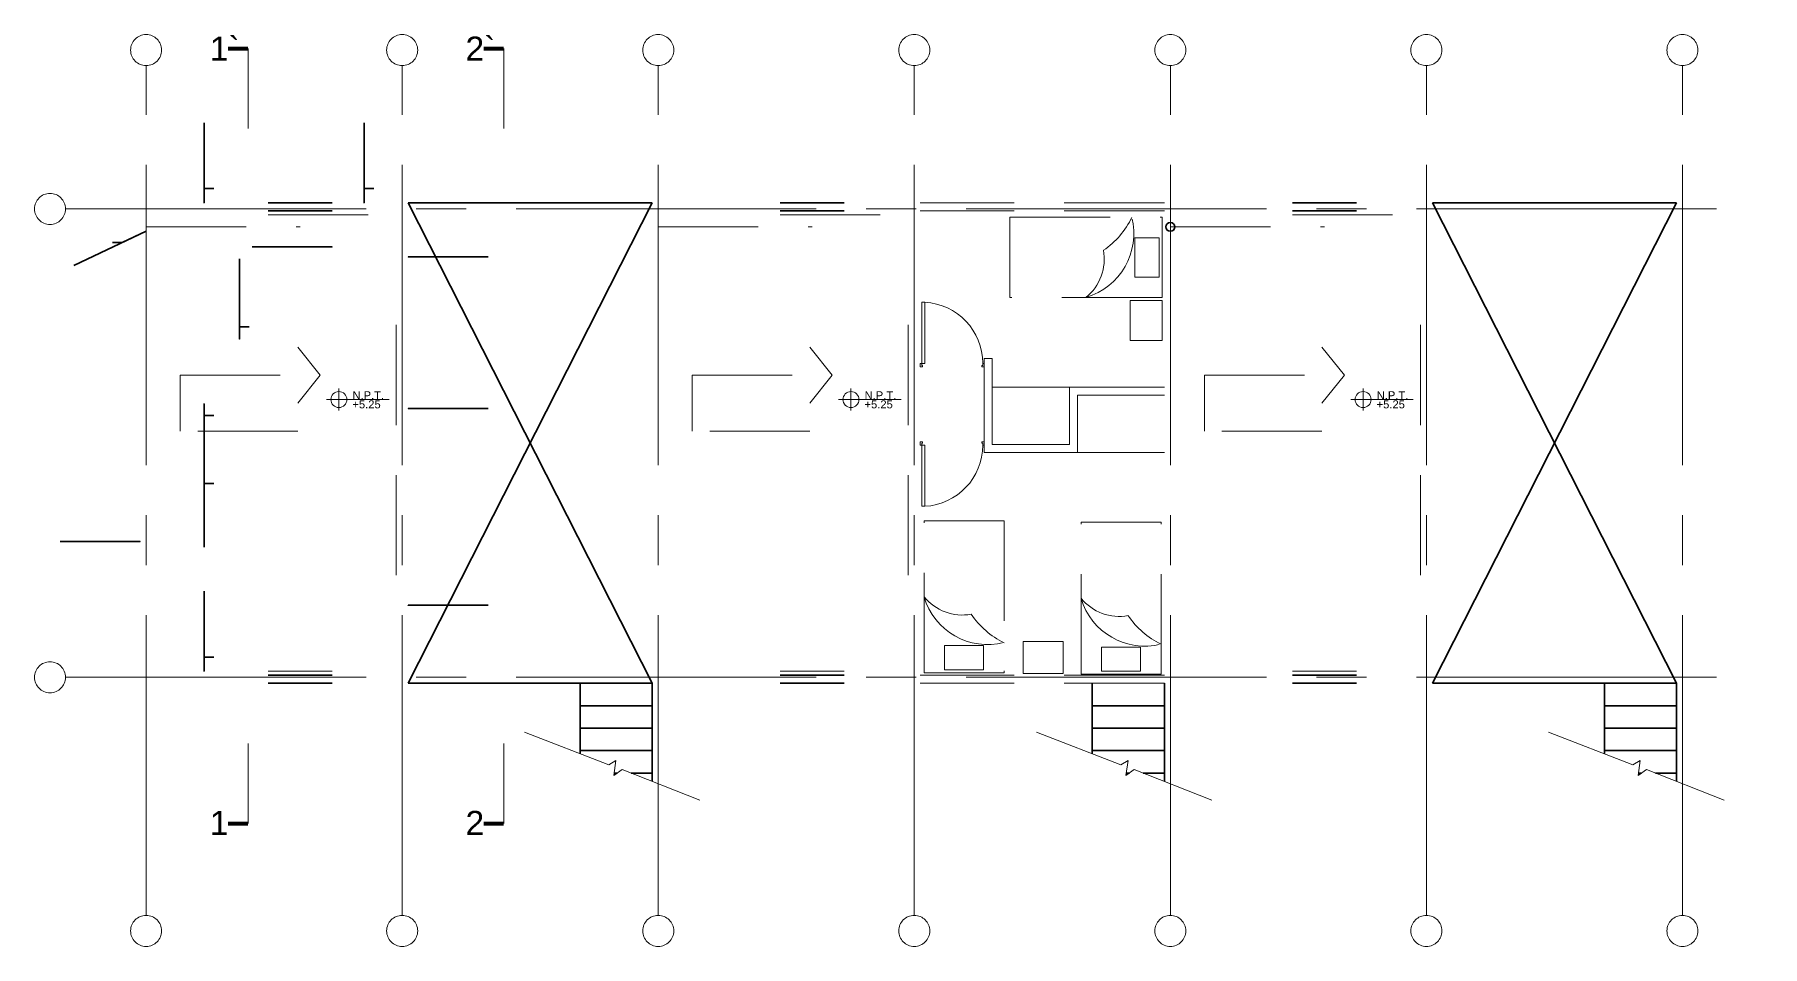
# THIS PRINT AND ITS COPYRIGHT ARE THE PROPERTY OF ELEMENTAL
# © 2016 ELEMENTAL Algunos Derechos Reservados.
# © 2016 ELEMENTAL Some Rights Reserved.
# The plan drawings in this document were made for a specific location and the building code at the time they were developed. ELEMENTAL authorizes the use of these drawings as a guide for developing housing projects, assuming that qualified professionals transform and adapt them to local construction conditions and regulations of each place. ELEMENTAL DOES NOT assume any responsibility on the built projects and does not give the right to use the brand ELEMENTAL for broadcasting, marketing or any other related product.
# Model space of a CAD drawing. Header units: metres. Extents: x -45.1 to -23.3, y -338.3 to -311.1.
# Drawn here: x -44.86 to -23.27, y -338.26 to -326.88 of the extents above; entities that cross this region are included whole.
import ezdxf
from ezdxf.enums import TextEntityAlignment as Align

# ---------------------------------------------------------------- set-up
doc = ezdxf.new("R2010")
doc.units = ezdxf.units.M
doc.header["$LTSCALE"] = 5
doc.header["$MEASUREMENT"] = 0
doc.linetypes.add('CENTER2', pattern=[1.125, 0.75, -0.125, 0.125, -0.125])
doc.linetypes.add('HIDDEN', pattern=[0.375, 0.25, -0.125])
doc.layers.get('0').update_dxf_attribs({"color": 30})
for name, color, linetype, lineweight in [('A-ANNO-NOTE', 7, 'Continuous', 35), ('A-ANNO-SYMB', 3, 'Continuous', 18), ('A-FLOR-LEVL', 7, 'Continuous', 35), ('A-FLOR-OVHD', 3, 'HIDDEN', 18)]:
    doc.layers.add(name, color=color, linetype=linetype, lineweight=lineweight)
doc.styles.add('E-ARIAL', font='Arial.ttf')
doc.styles.add('E-ROMANS', font='romans.shx', dxfattribs={"width": 0.8})
doc.dimstyles.new('E-0200_TICK_12', dxfattribs={"dimscale": 0.001, "dimtxt": 240, "dimasz": 240, "dimexe": 120, "dimexo": 80, "dimgap": 120, "dimtad": 0, "dimzin": 0, "dimdsep": 46, "dimtxsty": 'E-ROMANS', "dimblk": 'OBLIQUE', "dimcen": 120, "dimclrd": 256, "dimclre": 256, "dimclrt": 256, "dimadec": 0, "dimazin": 0, "dimtfac": 1, "dimtmove": 1, "dimatfit": 3, "dimldrblk": 'OPEN90', "dimfxl": 1, "dimtfill": 1, "dimtolj": 1, "dimtzin": 0, "dimlwd": -1, "dimarcsym": 0})

# ---------------------------------------------------------------- blocks, each defined once
blk = doc.blocks.new('TAG-LEVEL-PL')
for p, q in [((-0.154, 0), (0.627, 0)), ((0, -0.136), (0, 0.136))]:
    blk.add_line(p, q)
blk.add_circle((0, 0), 0.1)
at = {"style": 'E-ARIAL'}
blk.add_attdef('REF', text='', height=0.1, dxfattribs=at).set_placement((0.17, -0.027), align=Align.BOTTOM_LEFT)
blk.add_attdef('NIVEL', text='', height=0.1, dxfattribs=at).set_placement((0.169, -0.01), align=Align.TOP_LEFT)
blk = doc.blocks.new('_Oblique')
at = {"color": 0, "linetype": 'ByBlock', "lineweight": -2}
blk.add_line((-0.5, -0.5), (0.5, 0.5), dxfattribs=at)
blk = doc.blocks.new('TAG-CORTE-2')
blk.add_line((0, 0), (0, 2))
at = {"const_width": 0.1}
blk.add_lwpolyline([(0, 2), (0.5, 2)], dxfattribs=at)
at = {"style": 'E-ARIAL'}
blk.add_attdef('A', text='', height=0.6, dxfattribs=at).set_placement((0.5, 2), align=Align.MIDDLE_LEFT)

msp = doc.modelspace()

# ---------------------------------------------------------------- linework, layer by layer
at = {"layer": 'A-ANNO-SYMB', "linetype": 'CENTER2'}
for p, q in [((-43.468, -337.878), (-43.468, -327.264)), ((-40.268, -337.878), (-40.268, -327.264)), ((-37.068, -337.878), (-37.068, -327.264)), ((-33.868, -337.878), (-33.868, -327.264)), ((-30.668, -337.878), (-30.668, -327.264)), ((-27.468, -337.878), (-27.468, -327.264)), ((-24.268, -337.878), (-24.268, -327.264)), ((-44.468, -329.054), (-23.268, -329.054)), ((-44.468, -334.904), (-23.268, -334.904))]:
    msp.add_line(p, q, dxfattribs=at)
for centre in [(-43.468, -327.071), (-40.268, -327.071), (-37.068, -327.071), (-33.868, -327.071), (-30.668, -327.071), (-27.468, -327.071), (-24.268, -327.071), (-44.669, -329.054), (-44.669, -334.904), (-43.468, -338.071), (-40.268, -338.071), (-37.068, -338.071), (-33.868, -338.071), (-30.668, -338.071), (-27.468, -338.071), (-24.268, -338.071)]:
    msp.add_circle(centre, 0.194, dxfattribs=at)
at = {"layer": 'A-FLOR-LEVL'}
for p, q in [((-41.143, -328.979), (-41.943, -328.979)), ((-41.143, -329.079), (-41.943, -329.079)), ((-40.193, -328.979), (-37.143, -328.979)), ((-34.743, -328.979), (-35.543, -328.979)), ((-34.743, -329.079), (-35.543, -329.079)), ((-28.343, -328.979), (-29.143, -328.979)), ((-28.343, -329.079), (-29.143, -329.079)), ((-27.393, -328.979), (-24.343, -328.979)), ((-41.143, -334.879), (-41.943, -334.879)), ((-34.743, -334.879), (-35.543, -334.879)), ((-28.343, -334.879), (-29.143, -334.879)), ((-41.143, -334.979), (-41.943, -334.979)), ((-38.043, -335.86), (-38.043, -334.979)), ((-37.143, -334.979), (-37.143, -336.202)), ((-34.743, -334.979), (-35.543, -334.979)), ((-31.643, -335.86), (-31.643, -334.979)), ((-30.743, -334.979), (-30.743, -336.202)), ((-28.343, -334.979), (-29.143, -334.979)), ((-25.243, -335.86), (-25.243, -334.979)), ((-24.343, -334.979), (-24.343, -336.202)), ((-37.143, -335.259), (-38.043, -335.259)), ((-30.743, -335.259), (-31.643, -335.259)), ((-24.343, -335.259), (-25.243, -335.259)), ((-37.143, -335.539), (-38.043, -335.539)), ((-30.743, -335.539), (-31.643, -335.539)), ((-24.343, -335.539), (-25.243, -335.539)), ((-37.143, -335.819), (-38.043, -335.819)), ((-30.743, -335.819), (-31.643, -335.819)), ((-24.343, -335.819), (-25.243, -335.819)), ((-37.58, -336.099), (-37.619, -336.099)), ((-37.143, -336.099), (-37.406, -336.099)), ((-31.18, -336.099), (-31.219, -336.099)), ((-30.743, -336.099), (-31.006, -336.099)), ((-24.78, -336.099), (-24.819, -336.099)), ((-24.343, -336.099), (-24.606, -336.099))]:
    msp.add_line(p, q, dxfattribs=at)
at = {"layer": 'A-FLOR-LEVL', "color": 8}
for p, q in [((-37.143, -334.979), (-40.193, -334.979)), ((-24.343, -334.979), (-27.393, -334.979))]:
    msp.add_line(p, q, dxfattribs=at)
at = {"layer": 'A-FLOR-LEVL'}
for points in [[(-40.193, -334.979), (-37.143, -328.979)], [(-40.193, -328.979), (-37.143, -334.979)], [(-27.393, -334.979), (-24.343, -328.979)], [(-27.393, -328.979), (-24.343, -334.979)]]:
    msp.add_lwpolyline(points, dxfattribs=at)
msp.add_circle((-30.668, -329.279), 0.055, dxfattribs=at)
at = {"layer": 'A-FLOR-OVHD'}
for p, q in [((-41.793, -329.079), (-41.293, -329.079)), ((-35.393, -329.079), (-34.893, -329.079)), ((-30.743, -328.979), (-33.793, -328.979)), ((-30.743, -329.079), (-33.793, -329.079)), ((-28.993, -329.079), (-28.493, -329.079)), ((-43.468, -329.279), (-41.543, -329.279)), ((-41.943, -329.129), (-40.343, -329.129)), ((-37.068, -329.279), (-35.143, -329.279)), ((-35.543, -329.129), (-33.943, -329.129)), ((-32.672, -329.159), (-30.772, -329.159)), ((-32.672, -330.159), (-32.672, -329.159)), ((-30.772, -329.159), (-30.772, -330.159)), ((-30.668, -329.279), (-28.743, -329.279)), ((-29.143, -329.129), (-27.543, -329.129)), ((-30.772, -330.159), (-32.672, -330.159)), ((-40.343, -333.629), (-40.343, -330.329)), ((-33.943, -333.629), (-33.943, -330.329)), ((-30.772, -330.198), (-31.172, -330.198)), ((-31.172, -330.198), (-31.172, -330.698)), ((-30.772, -330.198), (-30.772, -330.698)), ((-27.543, -333.629), (-27.543, -330.329)), ((-41.293, -331.129), (-41.573, -330.779)), ((-34.893, -331.129), (-35.173, -330.779)), ((-31.172, -330.698), (-30.772, -330.698)), ((-28.493, -331.129), (-28.773, -330.779)), ((-33.793, -331.025), (-33.793, -330.983)), ((-33.774, -330.983), (-33.793, -330.983)), ((-33.793, -331.025), (-33.765, -331.025)), ((-33.774, -331.011), (-33.774, -330.983)), ((-33.765, -331.011), (-33.774, -331.011)), ((-33.765, -331.025), (-33.765, -331.011)), ((-33.022, -331.011), (-33.012, -331.011)), ((-33.022, -331.025), (-33.022, -331.011)), ((-32.993, -331.025), (-33.022, -331.025)), ((-33.012, -330.983), (-32.993, -330.983)), ((-33.012, -331.011), (-33.012, -330.983)), ((-32.993, -330.921), (-32.993, -332.098)), ((-32.993, -330.983), (-32.993, -331.025)), ((-32.893, -330.921), (-32.893, -331.998)), ((-43.043, -331.829), (-43.043, -331.129)), ((-43.043, -331.129), (-41.293, -331.129)), ((-41.293, -331.129), (-41.573, -331.479)), ((-36.643, -331.829), (-36.643, -331.129)), ((-36.643, -331.129), (-34.893, -331.129)), ((-34.893, -331.129), (-35.173, -331.479)), ((-30.243, -331.829), (-30.243, -331.129)), ((-30.243, -331.129), (-28.493, -331.129)), ((-28.493, -331.129), (-28.773, -331.479)), ((-31.927, -331.279), (-32.893, -331.279)), ((-41.573, -331.829), (-43.043, -331.829)), ((-35.173, -331.829), (-36.643, -331.829)), ((-28.773, -331.829), (-30.243, -331.829)), ((-33.793, -331.963), (-33.793, -332.006)), ((-33.793, -331.963), (-33.765, -331.963)), ((-33.774, -332.006), (-33.793, -332.006)), ((-33.774, -331.978), (-33.774, -332.006)), ((-33.765, -331.978), (-33.774, -331.978)), ((-33.765, -331.963), (-33.765, -331.978)), ((-33.022, -331.963), (-33.022, -331.978)), ((-32.993, -331.963), (-33.022, -331.963)), ((-33.022, -331.978), (-33.012, -331.978)), ((-33.012, -331.978), (-33.012, -332.006)), ((-33.012, -332.006), (-32.993, -332.006)), ((-32.993, -332.006), (-32.993, -331.963)), ((-32.993, -332.098), (-31.827, -332.098)), ((-32.893, -331.998), (-31.927, -331.998)), ((-31.827, -332.098), (-30.743, -332.098)), ((-33.746, -332.948), (-32.746, -332.948)), ((-33.746, -334.848), (-33.746, -332.948)), ((-32.746, -332.948), (-32.746, -334.848)), ((-31.784, -334.866), (-31.784, -332.966)), ((-31.784, -332.966), (-30.784, -332.966)), ((-30.784, -334.866), (-30.784, -332.966)), ((-41.943, -334.829), (-41.143, -334.829)), ((-35.543, -334.829), (-34.743, -334.829)), ((-30.743, -334.879), (-33.793, -334.879)), ((-32.746, -334.848), (-33.746, -334.848)), ((-30.784, -334.866), (-31.784, -334.866)), ((-29.143, -334.829), (-28.343, -334.829)), ((-30.743, -334.979), (-33.793, -334.979)), ((-38.741, -335.588), (-37.687, -335.999)), ((-32.341, -335.588), (-31.287, -335.999)), ((-25.941, -335.588), (-24.887, -335.999)), ((-37.687, -335.999), (-37.596, -335.944)), ((-37.596, -335.944), (-37.623, -336.13)), ((-31.287, -335.999), (-31.196, -335.944)), ((-31.196, -335.944), (-31.223, -336.13)), ((-24.887, -335.999), (-24.796, -335.944)), ((-24.796, -335.944), (-24.823, -336.13)), ((-37.623, -336.13), (-37.519, -336.054)), ((-37.519, -336.054), (-36.548, -336.438)), ((-31.223, -336.13), (-31.119, -336.054)), ((-31.119, -336.054), (-30.148, -336.438)), ((-24.823, -336.13), (-24.719, -336.054)), ((-24.719, -336.054), (-23.748, -336.438))]:
    msp.add_line(p, q, dxfattribs=at)
for points in [[(-31.112, -329.416), (-30.809, -329.416), (-30.809, -329.905), (-31.112, -329.905)], [(-33.774, -330.983), (-33.774, -330.22), (-33.737, -330.22), (-33.737, -330.983)], [(-33.774, -332.006), (-33.774, -332.768), (-33.737, -332.768), (-33.737, -332.006)], [(-32.507, -334.458), (-32.007, -334.458), (-32.007, -334.858), (-32.507, -334.858)], [(-33.003, -334.508), (-33.003, -334.81), (-33.491, -334.81), (-33.491, -334.508)], [(-31.041, -334.526), (-31.041, -334.829), (-31.53, -334.829), (-31.53, -334.526)]]:
    msp.add_lwpolyline(points, close=True, dxfattribs=at)
for points in [[(-32.993, -330.921), (-32.893, -330.921)], [(-31.927, -331.998), (-31.927, -331.279)], [(-31.927, -331.279), (-30.743, -331.279)], [(-31.827, -332.098), (-31.827, -331.379)], [(-31.827, -331.379), (-30.743, -331.379)]]:
    msp.add_lwpolyline(points, dxfattribs=at)
for centre, radius, start, end in [((-31.953, -329.363), 0.829, 286.158, 14.1624), ((-32.101, -328.696), 1.06, 304.345, 334.0073), ((-32.109, -329.681), 0.615, 308.9559, 10.3112), ((-33.776, -330.983), 0.764, 0.051, 87.0382), ((-33.776, -332.005), 0.764, 272.9618, 359.949), ((-33.267, -333.511), 0.615, 218.9559, 280.3112), ((-32.949, -333.667), 0.829, 196.158, 284.1624), ((-30.988, -333.685), 0.829, 196.158, 284.1624), ((-31.305, -333.529), 0.615, 218.9559, 280.3112), ((-32.282, -333.519), 1.06, 214.345, 244.0073), ((-30.32, -333.537), 1.06, 214.345, 244.0073)]:
    msp.add_arc(centre, radius, start, end, dxfattribs=at)

# ---------------------------------------------------------------- block references
at = {"layer": 'A-ANNO-SYMB'}
ref = msp.add_blockref('TAG-CORTE-2', (-42.194, -328.052), dxfattribs=dict(at, xscale=-0.5, yscale=0.5, zscale=0.5))
ref.add_attrib('A', '1`', dxfattribs={"layer": '0', "height": 0.2998, "style": 'E-ARIAL'}).set_placement((-42.672, -327.052), align=Align.MIDDLE_LEFT)
ref = msp.add_blockref('TAG-CORTE-2', (-38.998, -328.052), dxfattribs=dict(at, xscale=-0.5, yscale=0.5, zscale=0.5))
ref.add_attrib('A', '2`', dxfattribs={"layer": '0', "height": 0.2998, "style": 'E-ARIAL'}).set_placement((-39.476, -327.052), align=Align.MIDDLE_LEFT)
for p in [(-41.059, -331.435), (-34.659, -331.435), (-28.259, -331.435)]:
    msp.add_blockref('TAG-LEVEL-PL', p, dxfattribs=at).add_auto_attribs({'NIVEL': '+5.25', 'REF': 'N.P.T.'})
ref = msp.add_blockref('TAG-CORTE-2', (-42.194, -335.73), dxfattribs=dict(at, xscale=0.5, yscale=0.5, zscale=0.5, rotation=180))
ref.add_attrib('A', '1', dxfattribs={"layer": '0', "height": 0.3, "style": 'E-ARIAL'}).set_placement((-42.672, -336.722), align=Align.MIDDLE_LEFT)
ref = msp.add_blockref('TAG-CORTE-2', (-38.998, -335.73), dxfattribs=dict(at, xscale=0.5, yscale=0.5, zscale=0.5, rotation=180))
ref.add_attrib('A', '2', dxfattribs={"layer": '0', "height": 0.3, "style": 'E-ARIAL'}).set_placement((-39.476, -336.722), align=Align.MIDDLE_LEFT)

# ---------------------------------------------------------------- leaders
at = {"layer": 'A-ANNO-NOTE'}
for points in [[(-42.743, -328.979), (-42.743, -328.801), (-42.622, -328.801)], [(-40.743, -328.979), (-40.743, -328.801), (-40.622, -328.801)], [(-43.468, -329.334), (-43.766, -329.474), (-43.887, -329.474)], [(-41.143, -329.529), (-41.366, -329.529), (-41.487, -329.529)], [(-40.193, -329.654), (-40.02, -329.654), (-39.899, -329.654)], [(-42.301, -330.679), (-42.301, -330.528), (-42.18, -330.528)], [(-42.743, -331.487), (-42.743, -331.634), (-42.622, -331.634)], [(-40.193, -331.545), (-40.02, -331.545), (-39.899, -331.545)], [(-42.743, -332.279), (-42.743, -332.484), (-42.622, -332.484)], [(-43.543, -333.206), (-43.766, -333.206), (-43.887, -333.206)], [(-40.193, -334.005), (-40.02, -334.005), (-39.899, -334.005)], [(-42.743, -334.829), (-42.743, -334.651), (-42.622, -334.651)]]:
    msp.add_leader(points, dimstyle='E-0200_TICK_12', override={"dimasz": 0.2, "dimgap": 0.8, "dimtad": 0, "dimldrblk": 'Open90'}, dxfattribs=at)

doc.saveas('drawing.dxf')
